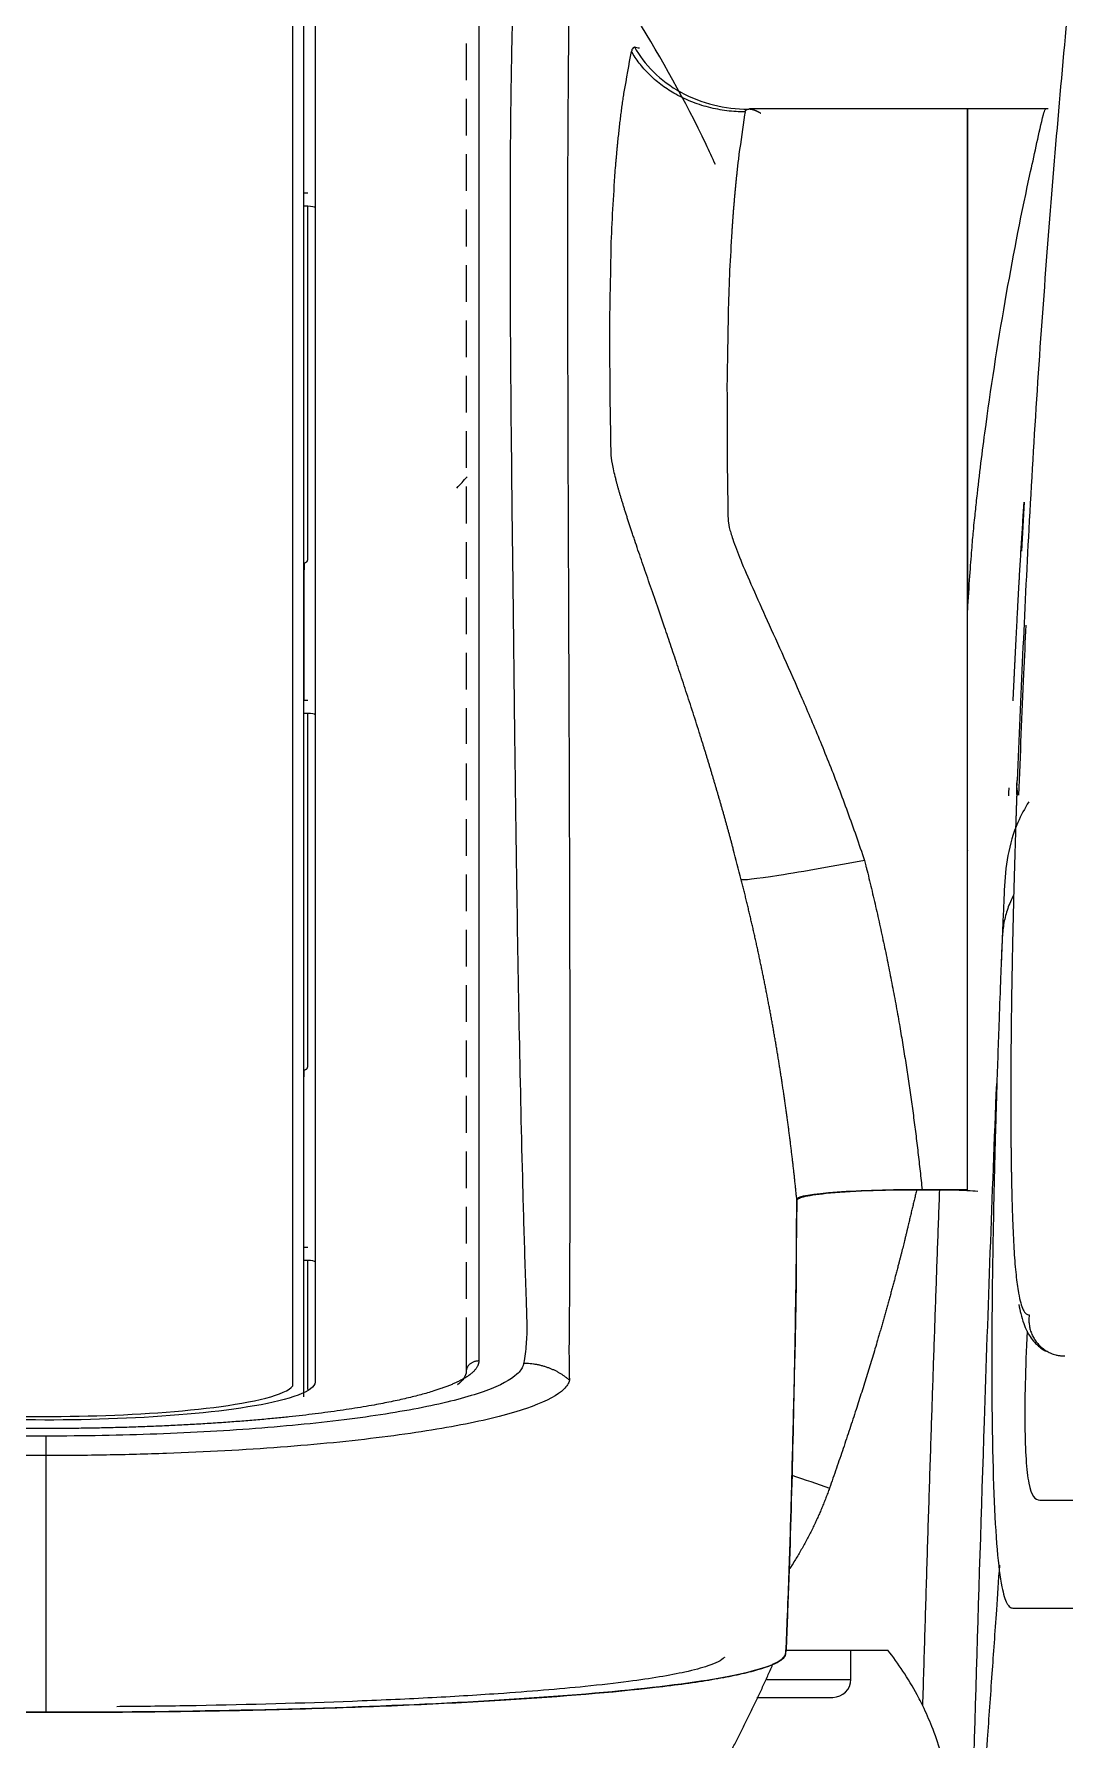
# Model space of a CAD drawing. Header units: millimetres. Extents: x 0 to 2520, y 0 to 1796.
# Drawn here: x 814.18 to 842.81, y 558.84 to 606.22 of the extents above; entities that cross this region are included whole.
import ezdxf

# ---------------------------------------------------------------- set-up
doc = ezdxf.new("R2010")
doc.units = ezdxf.units.MM
doc.header["$LTSCALE"] = 50

msp = doc.modelspace()

# ---------------------------------------------------------------- linework, layer by layer
at = {"color": 7, "linetype": 'Continuous'}
for p, q in [((826.533, 610.669), (826.533, 569.366)), ((821.366, 568.673), (821.366, 610.132)), ((821.666, 609.842), (821.666, 568.374)), ((821.666, 601.81), (821.782, 601.81)), ((821.782, 601.439), (821.666, 601.439)), ((821.782, 591.638), (821.782, 601.439)), ((827.429, 595.127), (827.451, 593.038)), ((827.451, 593.038), (827.475, 590.949)), ((821.666, 591.537), (821.682, 591.537)), ((821.682, 591.34), (821.666, 591.34)), ((821.682, 591.537), (821.682, 591.34)), ((827.475, 590.949), (827.525, 586.769)), ((821.666, 587.724), (821.782, 587.724)), ((821.782, 587.353), (821.666, 587.353)), ((821.782, 577.553), (821.782, 587.353)), ((821.666, 577.451), (821.682, 577.451)), ((821.682, 577.254), (821.666, 577.254)), ((821.682, 577.254), (821.682, 577.451)), ((835.366, 573.523), (835.366, 573.856)), ((840.109, 574.123), (838.846, 574.123)), ((839.571, 574.123), (839.571, 574.122)), ((821.666, 572.526), (821.782, 572.526)), ((821.782, 572.155), (821.666, 572.155)), ((821.782, 568.572), (821.782, 572.155)), ((827.789, 569.366), (827.777, 569.297)), ((827.811, 569.5), (827.789, 569.366)), ((835.045, 561.332), (837.896, 561.332)), ((836.866, 560.522), (836.866, 561.332)), ((834.534, 560.522), (836.866, 560.522))]:
    msp.add_line(p, q, dxfattribs=at)
msp.add_arc((836.366, 560.522), 0.5, 270, 0, dxfattribs=at)
for centre, major_axis, ratio, start_param, end_param in [((821.782, 601.402), (0.2, 0), 0.185339, 0, 1.570796), ((821.782, 587.316), (0.2, 0), 0.185339, 0, 1.570796), ((821.782, 572.118), (0.2, 0), 0.185339, 0, 1.570796), ((814.501, 565.804), (0, 1.5), 0.000556, 0.18326, 0.898934)]:
    msp.add_ellipse(centre, major_axis=major_axis, ratio=ratio, start_param=start_param, end_param=end_param, dxfattribs=at)
for points, degree, knots in [([(846.116, 631.388), (846.108, 631.344), (845.996, 630.684), (845.062, 625.101), (843.96, 617.195), (842.918, 607.448), (842.283, 600.058), (841.794, 592.714), (841.588, 587.819), (841.49, 585.492)], 3, [0, 0, 0, 0, 0.002893, 0.0432, 0.365273, 0.520216, 0.680632, 0.84823, 1, 1, 1, 1]), ([(790.885, 609.464), (795.994, 609.762), (801.131, 610.043), (808.885, 610.432), (811.478, 610.557), (814.728, 610.707), (815.372, 610.742), (816.708, 610.771), (817.395, 610.768), (819.386, 610.7), (820.693, 610.581), (821.838, 610.271), (821.983, 610.147), (821.982, 609.899), (821.982, 609.775), (821.982, 609.404), (821.982, 609.156), (821.982, 608.413), (821.982, 607.918), (821.982, 606.431), (821.982, 601.477), (821.982, 588.595), (821.982, 576.703), (821.982, 568.776)], 3, [0, 0, 0, 0, 0.0625, 0.0625, 0.09375, 0.09375, 0.101562, 0.101562, 0.109375, 0.109375, 0.125, 0.125, 0.132812, 0.132812, 0.140625, 0.140625, 0.15625, 0.15625, 0.1875, 0.1875, 0.25, 0.5, 1, 1, 1, 1]), ([(791.082, 609.345), (788.49, 609.194), (786.098, 608.941), (782.356, 608.236), (781.041, 607.772), (780.687, 607.036), (780.766, 606.79), (780.766, 606.298), (780.766, 606.053), (780.766, 605.316), (780.766, 604.824), (780.766, 602.368), (780.766, 600.402), (780.766, 594.506), (780.766, 590.576), (780.766, 582.714), (780.77, 578.784), (780.765, 574.608), (780.767, 574.362), (780.762, 573.871), (780.775, 573.625), (781.277, 572.888), (782.094, 572.41), (784.467, 571.53), (786.055, 571.12), (789.713, 570.398), (791.83, 570.08), (798.597, 569.27), (803.236, 568.765), (808.502, 568.212), (809.089, 568.151), (810.261, 568.029), (810.85, 567.966), (812.735, 567.837), (814.101, 567.807), (816.757, 567.858), (818.062, 567.936), (820.275, 568.218), (821.182, 568.426), (821.366, 568.673)], 3, [0, 0, 0, 0, 0.03125, 0.03125, 0.0625, 0.0625, 0.078125, 0.078125, 0.09375, 0.09375, 0.125, 0.125, 0.25, 0.25, 0.5, 0.5, 0.75, 0.75, 0.765625, 0.765625, 0.78125, 0.78125, 0.8125, 0.8125, 0.84375, 0.84375, 0.875, 0.875, 0.9375, 0.9375, 0.945313, 0.945313, 0.953125, 0.953125, 0.96875, 0.96875, 0.984375, 0.984375, 1, 1, 1, 1]), ([(833.105, 602.599), (833.02, 602.787), (832.368, 604.195), (831.017, 606.583), (829.68, 608.637), (829.01, 609.574)], 3, [0, 0, 0, 0, 0.074468, 0.560876, 1, 1, 1, 1]), ([(821.982, 568.776), (821.982, 568.525), (821.285, 568.289), (819.326, 567.949), (818.07, 567.835), (815.422, 567.715), (814.033, 567.71), (812.048, 567.78), (811.393, 567.817), (810.154, 567.919), (809.578, 567.984), (804.285, 568.534), (799.653, 569.046), (792.79, 569.837), (790.594, 570.125), (786.666, 570.819), (784.976, 571.204), (782.238, 572.063), (781.234, 572.527), (780.391, 573.25), (780.217, 573.5), (780.121, 573.997), (780.148, 574.246), (780.149, 578.478), (780.149, 582.46), (780.149, 590.425), (780.149, 594.408), (780.149, 600.382), (780.149, 602.373), (780.149, 604.862), (780.149, 605.36), (780.149, 606.107), (780.149, 606.356), (780.149, 606.854), (780.063, 607.103), (780.267, 607.432), (780.344, 607.513), (780.448, 607.593)], 3, [0, 0, 0, 0, 0.016577, 0.016577, 0.033153, 0.033153, 0.04973, 0.04973, 0.058018, 0.058018, 0.066306, 0.066306, 0.132613, 0.132613, 0.165766, 0.165766, 0.198919, 0.198919, 0.232072, 0.232072, 0.248649, 0.248649, 0.265226, 0.265226, 0.530451, 0.530451, 0.795677, 0.795677, 0.92829, 0.92829, 0.961443, 0.961443, 0.978019, 0.978019, 0.994596, 0.994596, 1, 1, 1, 1]), ([(830.856, 605.866), (831.122, 605.382), (831.573, 604.922), (832.713, 604.298), (833.387, 604.141), (834.009, 604.139)], 3, [0, 0, 0, 0, 0.5, 0.5, 1, 1, 1, 1]), ([(830.333, 602.532), (830.336, 602.565), (830.341, 602.631), (830.349, 602.728), (830.358, 602.825), (830.367, 602.921), (830.376, 603.017), (830.385, 603.112), (830.394, 603.206), (830.404, 603.299), (830.413, 603.392), (830.423, 603.484), (830.434, 603.575), (830.444, 603.666), (830.455, 603.756), (830.465, 603.845), (830.476, 603.934), (830.487, 604.022), (830.499, 604.109), (830.51, 604.196), (830.522, 604.281), (830.534, 604.367), (830.546, 604.451), (830.559, 604.535), (830.567, 604.591), (830.571, 604.618)], 3, [0, 0, 0, 0, 0.046756, 0.093214, 0.139374, 0.185235, 0.230797, 0.276062, 0.321028, 0.365697, 0.410067, 0.45414, 0.497914, 0.541391, 0.58457, 0.627451, 0.670035, 0.712321, 0.75431, 0.796001, 0.837395, 0.878492, 0.919292, 0.959794, 1, 1, 1, 1]), ([(840.109, 590.217), (840.131, 590.547), (840.175, 591.189), (840.23, 591.908), (840.272, 592.421), (840.306, 592.744), (840.338, 593.037), (840.437, 593.948), (840.686, 595.943), (841.159, 598.941), (841.666, 601.545), (842.04, 603.203), (842.163, 603.787), (842.256, 604.124), (842.274, 604.143), (842.278, 604.144)], 3, [0, 0, 0, 0, 0.022137, 0.043078, 0.063035, 0.080564, 0.100107, 0.139491, 0.293435, 0.584804, 0.855324, 0.919686, 0.982418, 0.995999, 1, 1, 1, 1]), ([(840.109, 604.143), (840.109, 604.143), (840.109, 604.143), (840.109, 604.131), (840.109, 604.098), (840.109, 604.046), (840.109, 603.989), (840.109, 603.934), (840.109, 603.879), (840.109, 603.805), (840.109, 603.676), (840.109, 603.381), (840.109, 602.753), (840.109, 601.165), (840.109, 599.467), (840.109, 597.694), (840.109, 595.995), (840.109, 594.481), (840.109, 593.336), (840.109, 593.114), (840.109, 592.985), (840.109, 592.911), (840.109, 592.855), (840.109, 592.8), (840.109, 592.745), (840.109, 592.686), (840.109, 592.616), (840.109, 592.537), (840.109, 592.42), (840.109, 592.251), (840.109, 592.009), (840.109, 591.735), (840.109, 591.429), (840.109, 591.092), (840.109, 590.695), (840.109, 590.392), (840.109, 590.217)], 3, [0, 0, 0, 0, 0.001687, 0.006115, 0.010542, 0.01497, 0.019397, 0.023825, 0.028252, 0.032679, 0.041534, 0.059244, 0.103519, 0.192068, 0.440006, 0.510845, 0.617104, 0.847332, 0.873897, 0.891607, 0.900462, 0.904889, 0.909317, 0.913744, 0.918171, 0.922599, 0.927026, 0.931454, 0.935881, 0.944736, 0.953591, 0.962446, 0.971301, 0.980156, 0.989011, 1, 1, 1, 1]), ([(833.759, 602.884), (833.755, 602.854), (833.748, 602.794), (833.737, 602.703), (833.726, 602.611), (833.716, 602.518), (833.706, 602.425), (833.696, 602.331), (833.686, 602.236), (833.676, 602.14), (833.667, 602.044), (833.657, 601.947), (833.648, 601.85), (833.639, 601.751), (833.631, 601.652), (833.622, 601.552), (833.614, 601.452), (833.605, 601.35), (833.597, 601.248), (833.59, 601.146), (833.582, 601.042), (833.574, 600.938), (833.567, 600.833), (833.563, 600.763), (833.56, 600.727)], 3, [0, 0, 0, 0, 0.04192, 0.084176, 0.126769, 0.169698, 0.212964, 0.256567, 0.300506, 0.344782, 0.389394, 0.434344, 0.47963, 0.525252, 0.571212, 0.617508, 0.664141, 0.71111, 0.758417, 0.80606, 0.85404, 0.902356, 0.95101, 1, 1, 1, 1]), ([(827.402, 599.306), (827.404, 598.609), (827.407, 597.913), (827.417, 596.52), (827.423, 595.824), (827.429, 595.127)], 3, [0, 0, 0, 0, 0.50008, 0.50008, 1, 1, 1, 1]), ([(830.336, 593.875), (830.3, 594.023), (830.229, 594.319), (830.215, 594.498), (830.208, 594.588)], 3, [0, 0, 0, 0, 0.499716, 1, 1, 1, 1]), ([(814.5, 559.606), (811.32, 559.606), (808.171, 559.665), (803.854, 559.83), (802.509, 559.9), (799.808, 560.039), (798.462, 560.108), (794.441, 560.321), (791.782, 560.466), (786.503, 560.762), (783.881, 560.914), (776.79, 561.446), (772.822, 561.891), (768.999, 562.643), (768.057, 562.914), (767.278, 563.322), (767.111, 563.459), (766.961, 563.735), (766.988, 563.875), (766.932, 566.238), (766.898, 568.463), (766.867, 571.799), (766.905, 572.911), (766.889, 574.302), (766.882, 574.58), (766.857, 575.136), (766.833, 575.378), (766.851, 576.837), (766.933, 578.548), (767.314, 583.556), (767.506, 586.138), (767.729, 589.954), (767.794, 591.227), (767.874, 593.006), (767.902, 593.512), (768.007, 594.016)], 3, [0, 0, 0, 0, 0.036499, 0.036499, 0.054749, 0.054749, 0.072998, 0.072998, 0.109497, 0.109497, 0.145996, 0.145996, 0.218994, 0.218994, 0.255493, 0.255493, 0.273743, 0.273743, 0.291992, 0.291992, 0.583984, 0.583984, 0.72998, 0.72998, 0.766479, 0.766479, 0.802978, 0.802978, 0.875976, 0.875976, 0.948974, 0.948974, 0.985473, 0.985473, 1, 1, 1, 1]), ([(833.603, 583.585), (833.598, 583.602), (833.589, 583.636), (833.575, 583.687), (833.562, 583.738), (833.548, 583.789), (833.534, 583.839), (833.521, 583.89), (833.507, 583.941), (833.493, 583.991), (833.479, 584.042), (833.465, 584.092), (833.451, 584.142), (833.438, 584.193), (833.424, 584.243), (833.41, 584.293), (833.396, 584.343), (833.382, 584.393), (833.368, 584.443), (833.354, 584.493), (833.34, 584.543), (833.326, 584.593), (833.311, 584.643), (833.297, 584.692), (833.283, 584.742), (833.269, 584.792), (833.255, 584.841), (833.241, 584.891), (833.226, 584.94), (833.212, 584.99), (833.198, 585.039), (833.183, 585.088), (833.169, 585.138), (833.155, 585.187), (833.14, 585.236), (833.126, 585.285), (833.112, 585.334), (833.097, 585.383), (833.083, 585.432), (833.068, 585.481), (833.054, 585.53), (833.039, 585.579), (833.025, 585.627), (833.01, 585.676), (832.996, 585.725), (832.981, 585.773), (832.967, 585.822), (832.952, 585.87), (832.937, 585.918), (832.923, 585.967), (832.908, 586.015), (832.893, 586.063), (832.879, 586.112), (832.864, 586.16), (832.849, 586.208), (832.835, 586.256), (832.82, 586.304), (832.805, 586.352), (832.79, 586.4), (832.775, 586.447), (832.761, 586.495), (832.746, 586.543), (832.731, 586.591), (832.716, 586.638), (832.701, 586.686), (832.686, 586.733), (832.672, 586.781), (832.596, 587.022), (832.459, 587.45), (832.263, 588.052), (832.069, 588.637), (831.878, 589.204), (831.675, 589.8), (831.463, 590.415), (831.247, 591.039), (831.046, 591.623), (830.916, 592.005), (830.845, 592.218), (830.825, 592.278), (830.805, 592.337), (830.786, 592.395), (830.767, 592.452), (830.748, 592.509), (830.73, 592.565), (830.711, 592.621), (830.693, 592.676), (830.676, 592.73), (830.658, 592.784), (830.641, 592.837), (830.625, 592.889), (830.608, 592.941), (830.592, 592.992), (830.576, 593.042), (830.561, 593.092), (830.546, 593.141), (830.531, 593.189), (830.516, 593.237), (830.502, 593.284), (830.488, 593.33), (830.474, 593.376), (830.461, 593.421), (830.448, 593.466), (830.435, 593.51), (830.423, 593.553), (830.411, 593.595), (830.399, 593.637), (830.388, 593.678), (830.376, 593.719), (830.366, 593.759), (830.355, 593.798), (830.345, 593.837), (830.339, 593.862), (830.336, 593.875)], 3, [0, 0, 0, 0, 0.003736, 0.00747, 0.011202, 0.014933, 0.018663, 0.022391, 0.026118, 0.029844, 0.033569, 0.037293, 0.041016, 0.044738, 0.048459, 0.052179, 0.055899, 0.059618, 0.063336, 0.067054, 0.070771, 0.074488, 0.078205, 0.081921, 0.085637, 0.089353, 0.093069, 0.096785, 0.100501, 0.104217, 0.107934, 0.11165, 0.115367, 0.119084, 0.122801, 0.12652, 0.130238, 0.133957, 0.137677, 0.141398, 0.145119, 0.148841, 0.152565, 0.156289, 0.160014, 0.16374, 0.167468, 0.171196, 0.174926, 0.178658, 0.182391, 0.186125, 0.189861, 0.193598, 0.197337, 0.201078, 0.20482, 0.208565, 0.212311, 0.216059, 0.219809, 0.223561, 0.227316, 0.231072, 0.234831, 0.238592, 0.242356, 0.246122, 0.295973, 0.345664, 0.395326, 0.44509, 0.495086, 0.558157, 0.620929, 0.68367, 0.746659, 0.75395, 0.761233, 0.768507, 0.775775, 0.783036, 0.79029, 0.797538, 0.804781, 0.812018, 0.819251, 0.82648, 0.833705, 0.840927, 0.848146, 0.855363, 0.862579, 0.869793, 0.877006, 0.884219, 0.891432, 0.898646, 0.905862, 0.913079, 0.920298, 0.92752, 0.934745, 0.941974, 0.949207, 0.956445, 0.963688, 0.970937, 0.978192, 0.985454, 0.992723, 1, 1, 1, 1]), ([(841.554, 591.163), (841.559, 591.254), (841.57, 591.436), (841.586, 591.71), (841.603, 591.983), (841.62, 592.256), (841.637, 592.528), (841.654, 592.8), (841.669, 593.031), (841.678, 593.172), (841.681, 593.223)], 3, [0, 0, 0, 0, 0.133025, 0.265828, 0.39841, 0.530771, 0.66291, 0.794827, 0.926522, 1, 1, 1, 1]), ([(833.456, 592.749), (833.463, 592.68), (833.476, 592.542), (833.55, 592.311), (833.587, 592.194)], 3, [0, 0, 0, 0, 0.496543, 1, 1, 1, 1]), ([(833.587, 592.194), (833.654, 592.011), (833.793, 591.632), (834.126, 590.861), (834.537, 589.95), (835.004, 588.922), (835.506, 587.792), (836.022, 586.575), (836.534, 585.293), (836.855, 584.4), (837.014, 583.954)], 3, [0, 0, 0, 0, 0.118812, 0.245982, 0.370482, 0.495866, 0.621856, 0.748102, 0.874253, 1, 1, 1, 1]), ([(821.682, 591.537), (821.696, 591.537), (821.709, 591.539), (821.727, 591.547), (821.733, 591.55), (821.744, 591.558), (821.749, 591.562), (821.758, 591.571), (821.762, 591.577), (821.769, 591.588), (821.772, 591.594), (821.777, 591.606), (821.779, 591.612), (821.782, 591.625), (821.782, 591.632), (821.782, 591.638)], 3, [0, 0, 0, 0, 0.25, 0.25, 0.375, 0.375, 0.5, 0.5, 0.625, 0.625, 0.75, 0.75, 0.875, 0.875, 1, 1, 1, 1]), ([(841.376, 587.703), (841.377, 587.713), (841.378, 587.735), (841.379, 587.767), (841.381, 587.8), (841.382, 587.832), (841.384, 587.864), (841.385, 587.896), (841.387, 587.928), (841.389, 587.96), (841.39, 587.992), (841.392, 588.023), (841.393, 588.055), (841.395, 588.087), (841.396, 588.118), (841.398, 588.15), (841.399, 588.181), (841.401, 588.212), (841.402, 588.244), (841.404, 588.275), (841.405, 588.306), (841.407, 588.337), (841.408, 588.368), (841.41, 588.399), (841.411, 588.429), (841.413, 588.46), (841.414, 588.491), (841.416, 588.521), (841.417, 588.552), (841.419, 588.582), (841.42, 588.613), (841.422, 588.643), (841.423, 588.673), (841.425, 588.703), (841.426, 588.733), (841.428, 588.763), (841.433, 588.87), (841.442, 589.051), (841.454, 589.299), (841.466, 589.538), (841.478, 589.768), (841.49, 589.987), (841.5, 590.195), (841.511, 590.391), (841.518, 590.527), (841.523, 590.613), (841.525, 590.653), (841.527, 590.693), (841.529, 590.732), (841.531, 590.77), (841.533, 590.807), (841.535, 590.844), (841.537, 590.879), (841.539, 590.914), (841.541, 590.948), (841.543, 590.981), (841.545, 591.014), (841.547, 591.045), (841.549, 591.076), (841.55, 591.106), (841.552, 591.135), (841.553, 591.153), (841.554, 591.163)], 3, [0, 0, 0, 0, 0.007147, 0.014289, 0.021426, 0.028558, 0.035686, 0.04281, 0.04993, 0.057047, 0.064161, 0.071272, 0.07838, 0.085486, 0.09259, 0.099693, 0.106795, 0.113895, 0.120995, 0.128095, 0.135194, 0.142294, 0.149395, 0.156496, 0.163599, 0.170703, 0.17781, 0.184918, 0.192029, 0.199143, 0.20626, 0.21338, 0.220504, 0.227632, 0.234765, 0.241902, 0.249044, 0.31148, 0.373715, 0.435958, 0.49842, 0.56107, 0.62352, 0.685984, 0.748674, 0.763538, 0.778379, 0.793198, 0.807999, 0.822784, 0.837556, 0.852317, 0.867072, 0.881822, 0.89657, 0.91132, 0.926073, 0.940834, 0.955604, 0.970386, 0.985184, 1, 1, 1, 1]), ([(840.109, 574.104), (840.109, 578.123), (840.109, 582.255), (840.109, 583.305), (840.109, 583.388), (840.109, 583.929), (840.109, 584.448), (840.109, 585.368), (840.109, 586.246), (840.109, 587.341), (840.109, 588.318), (840.109, 588.872), (840.109, 589.372), (840.109, 589.801), (840.109, 590.217)], 2, [0, 0, 0, 0.5, 0.5, 0.5625, 0.5625, 0.625, 0.625, 0.75, 0.75, 0.875, 0.875, 0.9375, 0.9375, 1, 1, 1]), ([(841.729, 589.808), (841.708, 589.357), (841.634, 587.782), (841.57, 586.206), (841.529, 585.082)], 3, [0, 0, 0, 0, 0.286538, 1, 1, 1, 1]), ([(841.253, 585.065), (841.254, 585.074), (841.257, 585.149), (841.261, 585.224), (841.264, 585.288)], 3, [0, 0, 0, 0, 0.132372, 1, 1, 1, 1]), ([(841.529, 585.082), (841.529, 585.083), (841.522, 585.103), (841.51, 585.138), (841.499, 585.186), (841.488, 585.244), (841.481, 585.304), (841.48, 585.364), (841.481, 585.422), (841.486, 585.463), (841.49, 585.49), (841.49, 585.492), (841.49, 585.492)], 3, [0, 0, 0, 0, 0.005032, 0.140709, 0.253774, 0.344226, 0.547742, 0.683419, 0.785177, 0.985867, 0.997173, 1, 1, 1, 1]), ([(841.811, 584.897), (841.697, 584.713), (841.594, 584.523), (841.247, 583.739), (841.158, 583.078), (841.131, 582.443)], 3, [0, 0, 0, 0, 0.251462, 0.251462, 1, 1, 1, 1]), ([(841.476, 585.099), (841.474, 585.056), (841.471, 584.97), (841.467, 584.841), (841.463, 584.712), (841.458, 584.585), (841.454, 584.458), (841.45, 584.332), (841.446, 584.2), (841.441, 584.05), (841.436, 583.875), (841.43, 583.674), (841.42, 583.358), (841.408, 582.936), (841.394, 582.417), (841.381, 581.894), (841.367, 581.306), (841.353, 580.665), (841.34, 579.979), (841.33, 579.315), (841.321, 578.672), (841.316, 578.084), (841.312, 577.55), (841.31, 577.066), (841.31, 576.599), (841.311, 576.15), (841.313, 575.719), (841.316, 575.402), (841.318, 575.189), (841.32, 575.073), (841.321, 574.959), (841.323, 574.847), (841.325, 574.738), (841.326, 574.631), (841.328, 574.526), (841.33, 574.423), (841.332, 574.322), (841.334, 574.223), (841.336, 574.126), (841.338, 574.031), (841.341, 573.937), (841.343, 573.845), (841.346, 573.755), (841.348, 573.667), (841.351, 573.58), (841.353, 573.494), (841.356, 573.41), (841.359, 573.328), (841.362, 573.247), (841.364, 573.194), (841.365, 573.168)], 3, [0, 0, 0, 0, 0.007975, 0.015949, 0.023922, 0.031896, 0.039871, 0.047845, 0.055627, 0.065129, 0.076351, 0.089293, 0.103954, 0.137771, 0.172548, 0.208285, 0.244982, 0.295627, 0.346363, 0.397189, 0.448106, 0.499112, 0.541795, 0.58426, 0.626498, 0.668573, 0.71054, 0.752298, 0.764492, 0.776594, 0.788599, 0.800503, 0.812305, 0.824003, 0.8356, 0.8471, 0.858509, 0.86983, 0.881068, 0.892226, 0.903308, 0.914317, 0.925257, 0.93613, 0.946939, 0.957684, 0.968363, 0.978976, 0.989522, 1, 1, 1, 1]), ([(837.248, 583.265), (836.456, 583.118), (835.535, 582.957), (834.209, 582.75), (833.855, 582.712), (833.825, 582.731)], 3, [0, 0, 0, 0, 0.5, 0.5, 1, 1, 1, 1]), ([(837.248, 583.265), (837.253, 583.242), (837.265, 583.194), (837.281, 583.134), (837.299, 583.063), (837.334, 582.922), (837.412, 582.605), (837.524, 582.133), (837.653, 581.566), (837.777, 580.998), (837.895, 580.43), (838.007, 579.861), (838.115, 579.289), (838.198, 578.823), (838.26, 578.464), (838.302, 578.212), (838.343, 577.961), (838.383, 577.708), (838.423, 577.456), (838.461, 577.202), (838.498, 576.949), (838.535, 576.694), (838.57, 576.439), (838.605, 576.184), (838.638, 575.928), (838.671, 575.672), (838.703, 575.415), (838.733, 575.158), (838.763, 574.9), (838.792, 574.641), (838.82, 574.383), (838.838, 574.21), (838.846, 574.123)], 3, [0, 0, 0, 0, 0.007842, 0.015693, 0.020094, 0.031383, 0.062756, 0.125472, 0.188038, 0.250791, 0.313058, 0.375513, 0.438161, 0.501008, 0.528393, 0.555815, 0.583275, 0.610773, 0.63831, 0.665886, 0.693502, 0.721157, 0.748853, 0.776589, 0.804367, 0.832186, 0.860048, 0.887952, 0.915898, 0.943888, 0.971922, 1, 1, 1, 1]), ([(835.366, 573.856), (835.362, 573.899), (835.353, 573.985), (835.34, 574.114), (835.326, 574.244), (835.313, 574.374), (835.298, 574.504), (835.284, 574.634), (835.269, 574.764), (835.254, 574.895), (835.239, 575.026), (835.223, 575.156), (835.207, 575.287), (835.191, 575.419), (835.175, 575.55), (835.158, 575.681), (835.141, 575.813), (835.123, 575.945), (835.106, 576.077), (835.088, 576.209), (835.069, 576.341), (835.051, 576.474), (835.032, 576.607), (835.012, 576.739), (834.993, 576.872), (834.973, 577.006), (834.953, 577.139), (834.932, 577.272), (834.911, 577.406), (834.89, 577.54), (834.869, 577.673), (834.847, 577.808), (834.825, 577.942), (834.802, 578.076), (834.78, 578.211), (834.756, 578.345), (834.733, 578.48), (834.709, 578.615), (834.685, 578.75), (834.66, 578.886), (834.636, 579.021), (834.61, 579.157), (834.585, 579.292), (834.559, 579.428), (834.533, 579.564), (834.506, 579.7), (834.479, 579.837), (834.452, 579.973), (834.424, 580.11), (834.396, 580.246), (834.367, 580.383), (834.339, 580.52), (834.309, 580.657), (834.28, 580.795), (834.25, 580.932), (834.22, 581.07), (834.189, 581.207), (834.158, 581.345), (834.126, 581.483), (834.094, 581.621), (834.062, 581.759), (834.029, 581.898), (833.996, 582.036), (833.963, 582.175), (833.929, 582.314), (833.895, 582.453), (833.86, 582.592), (833.837, 582.684), (833.825, 582.731)], 3, [0, 0, 0, 0, 0.014415, 0.028851, 0.04331, 0.057791, 0.072295, 0.08682, 0.101368, 0.115938, 0.13053, 0.145145, 0.159781, 0.174441, 0.189122, 0.203826, 0.218552, 0.233301, 0.248072, 0.262865, 0.277681, 0.292519, 0.30738, 0.322264, 0.33717, 0.352099, 0.36705, 0.382024, 0.397021, 0.41204, 0.427082, 0.442147, 0.457235, 0.472345, 0.487479, 0.502635, 0.517815, 0.533017, 0.548242, 0.563491, 0.578763, 0.594057, 0.609375, 0.624716, 0.640081, 0.655468, 0.67088, 0.686314, 0.701772, 0.717254, 0.732759, 0.748287, 0.763839, 0.779415, 0.795015, 0.810639, 0.826286, 0.841958, 0.857653, 0.873372, 0.889116, 0.904883, 0.920675, 0.936491, 0.952332, 0.968197, 0.984086, 1, 1, 1, 1]), ([(841.131, 582.443), (841.127, 582.353), (841.113, 582.056), (841.091, 581.552), (841.074, 581.138), (841.065, 580.931)], 3, [0, 0, 0, 0, 0.178819, 0.589409, 1, 1, 1, 1]), ([(841.379, 582.289), (841.351, 582.234), (841.266, 582.054), (841.155, 581.738), (841.083, 581.337), (841.071, 581.066), (841.065, 580.931)], 3, [0, 0, 0, 0, 0.13033, 0.420005, 0.709798, 1, 1, 1, 1]), ([(841.065, 580.931), (841.06, 580.814), (841.053, 580.629), (841.044, 580.411), (841.041, 580.33)], 3, [0, 0, 0, 0, 0.640822, 1, 1, 1, 1]), ([(841.041, 580.33), (841.035, 580.189), (841.013, 579.627), (840.993, 579.101), (840.957, 578.081), (840.936, 577.462), (840.912, 576.687), (840.908, 576.531), (840.899, 576.223), (840.894, 576.07), (840.885, 575.766), (840.881, 575.616), (840.873, 575.317), (840.869, 575.169), (840.862, 574.876), (840.858, 574.73), (840.851, 574.442), (840.848, 574.299), (840.838, 573.873), (840.832, 573.595), (840.816, 572.774), (840.807, 572.247), (840.794, 571.233), (840.789, 570.747), (840.78, 569.348), (840.783, 568.498), (840.811, 566.196), (840.858, 564.994), (840.968, 563.701), (841.012, 563.356), (841.105, 562.889), (841.164, 562.697), (841.247, 562.567), (841.292, 562.522), (841.324, 562.508), (841.357, 562.5), (841.374, 562.502), (841.409, 562.501), (841.426, 562.501), (841.516, 562.501), (841.593, 562.501), (841.845, 562.501), (842.039, 562.501), (842.491, 562.501), (842.748, 562.501), (843.371, 562.501), (843.736, 562.501), (844.623, 562.501), (845.145, 562.501), (846.079, 562.501), (846.416, 562.501), (847.147, 562.501), (847.541, 562.501), (848.812, 562.501), (849.779, 562.501), (851.966, 562.501), (853.186, 562.501), (857.241, 562.501), (860.473, 562.501), (868.085, 562.501), (872.466, 562.501), (879.967, 562.501), (882.622, 562.501), (888.247, 562.501), (891.217, 562.501), (899.032, 562.501), (905.747, 562.501), (914.874, 562.501), (920.571, 562.501), (924.507, 562.501), (930.516, 562.501), (934.66, 562.501), (943.202, 562.501), (947.601, 562.501), (956.63, 562.501), (961.26, 562.501), (968.356, 562.501), (970.747, 562.501), (975.573, 562.501), (978.009, 562.501), (985.374, 562.501), (990.363, 562.501), (1005.492, 562.501), (1015.797, 562.501), (1026.109, 562.501)], 3, [0, 0, 0, 0, 0.002387, 0.009005, 0.009005, 0.019373, 0.019373, 0.021966, 0.021966, 0.024558, 0.024558, 0.02715, 0.02715, 0.029742, 0.029742, 0.032334, 0.032334, 0.034926, 0.034926, 0.04011, 0.04011, 0.050479, 0.050479, 0.060847, 0.060847, 0.081584, 0.081584, 0.123057, 0.123057, 0.143794, 0.143794, 0.160175, 0.16453, 0.168886, 0.173241, 0.173241, 0.177597, 0.177597, 0.181952, 0.181952, 0.199374, 0.199374, 0.234217, 0.234217, 0.26906, 0.26906, 0.303903, 0.303903, 0.338746, 0.338746, 0.356167, 0.356167, 0.373589, 0.373589, 0.408432, 0.408432, 0.443275, 0.443275, 0.512961, 0.512961, 0.582647, 0.582647, 0.61749, 0.61749, 0.652333, 0.652333, 0.704645, 0.722019, 0.739393, 0.756767, 0.756767, 0.791514, 0.791514, 0.826262, 0.826262, 0.861009, 0.861009, 0.878383, 0.878383, 0.895757, 0.895757, 0.930505, 0.930505, 1, 1, 1, 1]), ([(821.682, 577.451), (821.696, 577.451), (821.709, 577.454), (821.727, 577.461), (821.733, 577.465), (821.744, 577.472), (821.749, 577.476), (821.758, 577.486), (821.762, 577.491), (821.769, 577.502), (821.772, 577.508), (821.777, 577.52), (821.779, 577.526), (821.782, 577.539), (821.782, 577.546), (821.782, 577.553)], 3, [0, 0, 0, 0, 0.25, 0.25, 0.375, 0.375, 0.5, 0.5, 0.625, 0.625, 0.75, 0.75, 0.875, 0.875, 1, 1, 1, 1]), ([(840.91, 577.072), (840.787, 573.95), (840.675, 570.822), (840.406, 562.757), (840.262, 557.812), (840.132, 552.857)], 3, [0, 0, 0, 0, 0.388484, 0.388484, 1, 1, 1, 1]), ([(766.847, 576.25), (766.843, 576.075), (766.836, 575.726), (766.84, 575.415), (766.849, 575.225), (766.861, 575.042), (766.879, 574.694), (766.891, 574.241), (766.897, 573.569), (766.888, 572.753), (766.862, 571.238), (766.892, 569.65), (766.921, 568), (766.939, 566.686), (766.956, 565.486), (766.972, 564.487), (766.987, 563.988), (766.991, 563.713), (767.034, 563.558), (767.257, 563.331), (767.679, 563.104), (768.156, 562.923), (769.024, 562.649), (770.853, 562.247), (774.279, 561.754), (777.866, 561.385), (781.089, 561.119), (783.583, 560.941), (785.708, 560.809), (787.419, 560.711), (789.21, 560.61), (791.535, 560.48), (795.147, 560.283), (798.705, 560.095), (801.52, 559.951), (802.812, 559.885), (803.649, 559.844), (805.154, 559.777), (806.866, 559.717), (808.674, 559.67), (810.507, 559.633), (812.492, 559.611), (814.566, 559.604), (816.657, 559.611), (819.199, 559.642), (822.056, 559.711), (824.797, 559.814), (828.116, 559.989), (830.983, 560.226), (832.82, 560.478), (833.659, 560.635), (834.374, 560.802), (834.847, 560.978), (835.029, 561.134), (835.066, 561.223), (835.065, 561.312), (835.072, 561.404), (835.076, 561.493), (835.078, 561.587), (835.084, 561.704), (835.097, 562.018), (835.123, 562.655), (835.158, 563.599), (835.187, 564.543), (835.211, 565.335), (835.232, 566.129), (835.256, 567.104), (835.286, 568.277), (835.321, 569.522), (835.347, 570.715), (835.362, 571.857), (835.36, 572.869), (835.364, 573.534), (835.366, 573.833)], 3, [0, 0, 0, 0, 0.007873, 0.015719, 0.019635, 0.023612, 0.031989, 0.0504, 0.063787, 0.091479, 0.1226, 0.198012, 0.232044, 0.268687, 0.314357, 0.338351, 0.357115, 0.358569, 0.362692, 0.370814, 0.378808, 0.383017, 0.387243, 0.404087, 0.421157, 0.438464, 0.447265, 0.455867, 0.463752, 0.467737, 0.471983, 0.480557, 0.489452, 0.505516, 0.513337, 0.515164, 0.51731, 0.520917, 0.528459, 0.531861, 0.535836, 0.543352, 0.547688, 0.552282, 0.559935, 0.567979, 0.575683, 0.583418, 0.598443, 0.606087, 0.609944, 0.613881, 0.621912, 0.62586, 0.627694, 0.629851, 0.633769, 0.635819, 0.637744, 0.642038, 0.64623, 0.665479, 0.698511, 0.729809, 0.749069, 0.768591, 0.800186, 0.835384, 0.872466, 0.910383, 0.941086, 0.97357, 1, 1, 1, 1]), ([(835.366, 573.856), (835.338, 571.306), (835.298, 568.756), (835.201, 564.931), (835.162, 563.656), (835.099, 562.062), (835.086, 561.743), (835.065, 561.265), (835.082, 561.105), (834.384, 560.793), (833.746, 560.636), (831.103, 560.211), (828.276, 559.982), (821.799, 559.681), (818.168, 559.606), (814.5, 559.606)], 3, [0, 0, 0, 0, 0.5, 0.5, 0.75, 0.75, 0.8125, 0.8125, 0.84375, 0.84375, 0.875, 0.875, 0.9375, 0.9375, 1, 1, 1, 1]), ([(835.366, 573.833), (835.375, 573.849), (835.393, 573.881), (835.598, 573.948), (836.15, 574.032), (837.09, 574.093), (837.993, 574.119), (838.466, 574.122), (838.698, 574.123)], 3, [0, 0, 0, 0, 0.104872, 0.2092, 0.449705, 0.724506, 0.86463, 1, 1, 1, 1]), ([(838.846, 574.123), (837.991, 574.123), (837.148, 574.1), (835.819, 574.005), (835.367, 573.933), (835.366, 573.856)], 3, [0, 0, 0, 0, 0.5, 0.5, 1, 1, 1, 1]), ([(838.698, 574.123), (838.571, 573.598), (838.447, 573.072), (838.347, 572.649), (838.185, 572.024), (837.919, 570.998), (837.609, 569.942), (837.026, 567.96), (836.274, 565.833)], 2, [0, 0, 0, 0.125, 0.125, 0.25, 0.25, 0.5, 0.5, 1, 1, 1]), ([(839.571, 574.122), (839.578, 574.122), (839.591, 574.121), (839.61, 574.121), (839.63, 574.121), (839.649, 574.12), (839.668, 574.12), (839.687, 574.12), (839.706, 574.119), (839.725, 574.119), (839.744, 574.118), (839.763, 574.118), (839.782, 574.117), (839.801, 574.117), (839.819, 574.116), (839.838, 574.116), (839.861, 574.115), (839.889, 574.114), (839.922, 574.113), (839.954, 574.111), (839.986, 574.11), (840.017, 574.109), (840.048, 574.107), (840.079, 574.106), (840.099, 574.105), (840.109, 574.104)], 3, [0, 0, 0, 0, 0.034393, 0.068731, 0.103017, 0.137259, 0.171462, 0.205632, 0.239775, 0.273896, 0.308002, 0.342097, 0.376188, 0.410281, 0.44438, 0.478491, 0.51262, 0.574049, 0.635273, 0.696323, 0.757228, 0.818019, 0.878726, 0.939377, 1, 1, 1, 1]), ([(841.365, 573.168), (841.377, 572.903), (841.401, 572.367), (841.454, 571.739), (841.499, 571.406), (841.524, 571.264)], 3, [0, 0, 0, 0, 0.327939, 0.66477, 1, 1, 1, 1]), ([(841.524, 571.264), (841.525, 571.259), (841.563, 571.047), (841.628, 570.815), (841.72, 570.685), (841.776, 570.648), (841.808, 570.645), (841.824, 570.644)], 3, [0, 0, 0, 0, 0.01084, 0.509517, 0.752462, 0.87542, 1, 1, 1, 1]), ([(841.535, 570.933), (841.55, 570.847), (841.589, 570.666), (841.66, 570.423), (841.74, 570.224), (841.845, 570.04), (841.968, 569.874), (842.143, 569.719), (842.26, 569.65), (842.29, 569.634)], 3, [0, 0, 0, 0, 0.200272, 0.429841, 0.613376, 0.719092, 0.830026, 0.956084, 1, 1, 1, 1]), ([(841.824, 570.644), (841.824, 570.643), (841.824, 570.642), (841.824, 570.638), (841.823, 570.632), (841.82, 570.609), (841.816, 570.568), (841.814, 570.509), (841.816, 570.448), (841.821, 570.383), (841.831, 570.32), (841.845, 570.258), (841.862, 570.198), (841.884, 570.136), (841.91, 570.075), (841.941, 570.015), (841.977, 569.957), (842.016, 569.901), (842.059, 569.848), (842.105, 569.797), (842.155, 569.751), (842.208, 569.708), (842.263, 569.669), (842.32, 569.634), (842.378, 569.603), (842.435, 569.578), (842.495, 569.555), (842.565, 569.534), (842.637, 569.519), (842.721, 569.507), (842.776, 569.504), (842.812, 569.504), (842.814, 569.504), (842.814, 569.504)], 3, [0, 0, 0, 0, 0.000781, 0.003906, 0.007812, 0.0125, 0.05, 0.0875, 0.125, 0.1625, 0.20625, 0.2375, 0.275, 0.3125, 0.35, 0.3875, 0.425, 0.4625, 0.5, 0.5375, 0.575, 0.6125, 0.65, 0.6875, 0.725, 0.7625, 0.79375, 0.8375, 0.89375, 0.928125, 0.996094, 0.999219, 1, 1, 1, 1]), ([(841.762, 570.19), (841.716, 569.138), (841.695, 568.261), (841.709, 566.87), (841.746, 566.314), (841.88, 565.621), (841.986, 565.502), (842.392, 565.497), (842.735, 565.5), (844.059, 565.5), (845.383, 565.501), (849.597, 565.501), (851.373, 565.501), (854.679, 565.501), (855.886, 565.501), (858.517, 565.501), (859.934, 565.501), (867.747, 565.501), (875.802, 565.501), (888.526, 565.501), (891.189, 565.501), (896.794, 565.501), (899.753, 565.501), (908.969, 565.501), (915.615, 565.501), (929.858, 565.501), (937.458, 565.501), (953.453, 565.501), (961.931, 565.501), (988.304, 565.501), (1007.184, 565.501), (1026.109, 565.501)], 3, [0, 0, 0, 0, 0.034732, 0.034732, 0.069206, 0.069206, 0.10368, 0.10368, 0.172628, 0.172628, 0.310523, 0.310523, 0.379471, 0.379471, 0.413945, 0.413945, 0.448419, 0.448419, 0.586314, 0.586314, 0.620788, 0.620788, 0.655262, 0.655262, 0.724209, 0.724209, 0.793157, 0.793157, 0.862105, 0.862105, 1, 1, 1, 1]), ([(827.777, 569.297), (827.775, 569.287), (827.771, 569.266), (827.765, 569.246), (827.762, 569.236)], 3, [0, 0, 0, 0, 0.511304, 1, 1, 1, 1]), ([(826.283, 568.985), (826.204, 568.926), (825.665, 568.621), (823.992, 568.185), (821.636, 567.833), (818.765, 567.593), (815.585, 567.479), (812.329, 567.502), (809.227, 567.66), (807.868, 567.8)], 2, [0, 0, 0, 0.033316, 0.171414, 0.309511, 0.447609, 0.585707, 0.723805, 0.861902, 1, 1, 1]), ([(814.501, 567.278), (813.982, 567.279), (812.939, 567.288), (811.909, 567.317), (811.399, 567.336)], 3, [0, 0, 0, 0, 0.496701, 1, 1, 1, 1]), ([(817.587, 567.335), (817.088, 567.317), (816.064, 567.288), (815.026, 567.278), (814.501, 567.278)], 3, [0, 0, 0, 0, 0.493955, 1, 1, 1, 1]), ([(814.5, 566.737), (814.479, 566.737), (814.436, 566.737), (814.371, 566.737), (814.307, 566.738), (814.241, 566.738), (814.175, 566.738), (814.109, 566.738), (814.042, 566.738), (813.975, 566.739), (813.907, 566.739), (813.839, 566.74), (813.77, 566.74), (813.701, 566.741), (813.632, 566.741), (813.562, 566.742), (813.492, 566.743), (813.421, 566.743), (813.35, 566.744), (813.278, 566.745), (813.206, 566.746), (813.134, 566.747), (813.061, 566.748), (812.988, 566.749), (812.915, 566.75), (812.841, 566.752), (812.766, 566.753), (812.692, 566.754), (812.617, 566.756), (812.542, 566.757), (812.466, 566.759), (812.39, 566.76), (812.314, 566.762), (812.237, 566.764), (812.16, 566.766), (812.083, 566.768), (812.005, 566.77), (811.927, 566.772), (811.849, 566.774), (811.771, 566.776), (811.692, 566.778), (811.612, 566.781), (811.533, 566.783), (811.453, 566.786), (811.373, 566.788), (811.292, 566.791), (811.211, 566.794), (811.157, 566.796), (811.13, 566.797)], 3, [0, 0, 0, 0, 0.018858, 0.037858, 0.056999, 0.076281, 0.095701, 0.11526, 0.134957, 0.154791, 0.17476, 0.194865, 0.215104, 0.235475, 0.255978, 0.276612, 0.297375, 0.318266, 0.339284, 0.360428, 0.381696, 0.403086, 0.424598, 0.446229, 0.467979, 0.489845, 0.511826, 0.533922, 0.556131, 0.578455, 0.600893, 0.623446, 0.646113, 0.668895, 0.691793, 0.714805, 0.737932, 0.761175, 0.784534, 0.808009, 0.831599, 0.855306, 0.879129, 0.903069, 0.927126, 0.9513, 0.975591, 1, 1, 1, 1]), ([(817.854, 566.796), (817.305, 566.776), (816.748, 566.762), (815.629, 566.742), (815.068, 566.737), (814.5, 566.737)], 3, [0, 0, 0, 0, 0.5, 0.5, 1, 1, 1, 1]), ([(814.5, 566.737), (814.5, 565.609), (814.5, 563.307), (814.5, 560.777), (814.5, 559.606)], 3, [0, 0, 0, 0, 0.545229, 1, 1, 1, 1]), ([(836.274, 565.833), (835.882, 564.722), (835.203, 563.648), (835.167, 563.592)], 2, [0, 0, 0, 0.946409, 1, 1, 1]), ([(840.995, 563.698), (840.966, 563.263), (840.892, 562.164), (840.779, 560.582), (840.625, 558.425), (840.452, 555.94), (840.272, 553.12), (840.123, 550.394), (840.048, 548.601), (840.019, 547.769)], 3, [0, 0, 0, 0, 0.055289, 0.145594, 0.24836, 0.422165, 0.614282, 0.818672, 1, 1, 1, 1]), ([(833.36, 561.138), (833.358, 561.135), (833.283, 561.053), (833.002, 560.912), (832.158, 560.685), (831.008, 560.491), (829.236, 560.289), (827.361, 560.134), (825.14, 560.001), (822.387, 559.877), (819.571, 559.801), (817.335, 559.77), (816.594, 559.764), (816.473, 559.763)], 3, [0, 0, 0, 0, 0.003977, 0.110951, 0.192065, 0.326031, 0.405048, 0.538019, 0.632719, 0.726834, 0.91007, 0.985235, 1, 1, 1, 1]), ([(838.868, 559.782), (838.817, 559.887), (838.647, 560.218), (838.333, 560.742), (838.043, 561.144), (837.896, 561.332)], 3, [0, 0, 0, 0, 0.193032, 0.611329, 1, 1, 1, 1]), ([(840.04, 553.272), (840.036, 553.41), (840.015, 553.969), (839.968, 554.933), (839.858, 556.152), (839.675, 557.349), (839.423, 558.369), (839.143, 559.183), (838.955, 559.594), (838.868, 559.782)], 3, [0, 0, 0, 0, 0.062311, 0.251216, 0.4343, 0.613936, 0.797844, 0.907318, 1, 1, 1, 1])]:
    msp.add_open_spline(points, degree=degree, knots=knots, dxfattribs=at)
for points, degree in [([(827.494, 607.678), (827.47, 606.98), (827.453, 606.281), (827.439, 605.583)], 3), ([(829.032, 606.909), (829.025, 606.192), (829.019, 605.474), (829.012, 604.756)], 3), ([(826.182, 605.963), (826.182, 605.623), (826.182, 605.283), (826.182, 604.943)], 3), ([(827.439, 605.583), (827.432, 605.233), (827.426, 604.884), (827.422, 604.535)], 3), ([(830.571, 604.618), (830.639, 604.993), (830.706, 605.367), (830.773, 605.741)], 3), ([(830.788, 605.791), (830.782, 605.776), (830.777, 605.759), (830.773, 605.741)], 3), ([(830.856, 605.866), (830.826, 605.852), (830.804, 605.827), (830.788, 605.791)], 3), ([(830.856, 605.866), (830.901, 605.856), (830.947, 605.847), (830.993, 605.838)], 3), ([(829.012, 604.756), (829.01, 604.401), (829.008, 604.046), (829.005, 603.691)], 3), ([(826.182, 604.424), (826.182, 604.084), (826.182, 603.744), (826.182, 603.404)], 3), ([(827.422, 604.535), (827.417, 604.186), (827.413, 603.838), (827.41, 603.489)], 3), ([(840.109, 604.143), (834.056, 604.143)], 1), ([(842.347, 604.143), (841.228, 604.143), (840.109, 604.143)], 2), ([(829.005, 603.691), (829.004, 603.338), (829.002, 602.985), (829, 602.633)], 3), ([(833.915, 603.979), (833.863, 603.614), (833.811, 603.249), (833.759, 602.884)], 3), ([(833.929, 604.06), (833.924, 604.033), (833.92, 604.006), (833.915, 603.979)], 3), ([(827.41, 603.489), (827.404, 602.791), (827.401, 602.094), (827.4, 601.397)], 3), ([(826.182, 602.885), (826.182, 602.545), (826.182, 602.205), (826.182, 601.865)], 3), ([(829, 602.633), (828.999, 601.932), (828.997, 601.231), (828.996, 600.53)], 3), ([(830.262, 601.488), (830.285, 601.836), (830.309, 602.184), (830.333, 602.532)], 3), ([(826.182, 601.346), (826.182, 601.006), (826.182, 600.666), (826.182, 600.327)], 3), ([(827.4, 601.397), (827.399, 600.7), (827.399, 600.003), (827.402, 599.306)], 3), ([(830.214, 600.44), (830.23, 600.789), (830.246, 601.138), (830.262, 601.488)], 3), ([(828.996, 600.53), (828.996, 599.834), (828.996, 599.138), (828.997, 598.442)], 3), ([(830.173, 598.337), (830.187, 599.038), (830.201, 599.739), (830.214, 600.44)], 3), ([(833.56, 600.727), (833.54, 600.371), (833.521, 600.016), (833.501, 599.66)], 3), ([(826.182, 599.807), (826.182, 599.467), (826.182, 599.127), (826.182, 598.787)], 3), ([(833.501, 599.66), (833.488, 599.305), (833.475, 598.951), (833.462, 598.597)], 3), ([(828.997, 598.442), (829, 597.059), (829.004, 595.676), (829.008, 594.293)], 3), ([(833.462, 598.597), (833.45, 597.892), (833.439, 597.186), (833.427, 596.481)], 3), ([(826.182, 598.269), (826.182, 597.929), (826.182, 597.589), (826.182, 597.249)], 3), ([(830.18, 596.224), (830.177, 596.928), (830.175, 597.632), (830.173, 598.337)], 3), ([(826.182, 596.729), (826.182, 596.39), (826.182, 596.05), (826.182, 595.71)], 3), ([(830.208, 594.588), (830.199, 595.133), (830.189, 595.679), (830.18, 596.224)], 3), ([(833.427, 596.481), (833.429, 595.778), (833.431, 595.076), (833.432, 594.373)], 3), ([(826.182, 595.191), (826.182, 594.851), (826.182, 594.511), (826.182, 594.171)], 3), ([(829.008, 594.293), (829.011, 593.604), (829.014, 592.916), (829.016, 592.227)], 3), ([(833.432, 594.373), (833.44, 593.832), (833.448, 593.29), (833.456, 592.749)], 3), ([(825.919, 593.613), (826.019, 593.716), (826.115, 593.821), (826.207, 593.928)], 3), ([(826.182, 593.652), (826.182, 593.312), (826.182, 592.972), (826.182, 592.633)], 3), ([(841.683, 593.224), (841.659, 592.77), (841.636, 592.315), (841.613, 591.861)], 3), ([(826.182, 592.113), (826.182, 591.773), (826.182, 591.433), (826.182, 591.093)], 3), ([(829.016, 592.227), (829.019, 591.539), (829.022, 590.851), (829.025, 590.164)], 3), ([(821.682, 587.724), (821.682, 588.929), (821.682, 590.135), (821.682, 591.34)], 3), ([(826.182, 590.575), (826.182, 590.235), (826.182, 589.895), (826.182, 589.555)], 3), ([(829.025, 590.164), (829.03, 588.789), (829.035, 587.412), (829.04, 586.036)], 3), ([(826.182, 589.036), (826.182, 588.696), (826.182, 588.356), (826.182, 588.016)], 3), ([(826.182, 587.497), (826.182, 587.167), (826.182, 586.836), (826.182, 586.505)], 3), ([(827.525, 586.769), (827.534, 586.072), (827.543, 585.375), (827.552, 584.678)], 3), ([(826.182, 585.958), (826.182, 585.618), (826.182, 585.278), (826.182, 584.939)], 3), ([(829.04, 586.036), (829.042, 585.348), (829.045, 584.66), (829.047, 583.973)], 3), ([(841.476, 585.099), (841.48, 585.229), (841.485, 585.36), (841.49, 585.492)], 3), ([(826.182, 584.42), (826.182, 584.08), (826.182, 583.74), (826.182, 583.4)], 3), ([(827.552, 584.678), (827.561, 583.981), (827.571, 583.284), (827.582, 582.587)], 3), ([(829.047, 583.973), (829.049, 583.286), (829.051, 582.6), (829.052, 581.914)], 3), ([(837.014, 583.954), (837.092, 583.724), (837.17, 583.495), (837.248, 583.265)], 3), ([(833.825, 582.731), (833.751, 583.016), (833.677, 583.3), (833.603, 583.585)], 3), ([(826.182, 582.88), (826.182, 582.541), (826.182, 582.201), (826.182, 581.861)], 3), ([(827.582, 582.587), (827.603, 581.192), (827.627, 579.797), (827.654, 578.402)], 3), ([(829.052, 581.914), (829.056, 580.543), (829.059, 579.174), (829.062, 577.807)], 3), ([(826.182, 581.342), (826.182, 581.002), (826.182, 580.662), (826.182, 580.322)], 3), ([(841.073, 581.083), (841.041, 580.332)], 1), ([(826.182, 579.803), (826.182, 579.464), (826.182, 579.124), (826.182, 578.784)], 3), ([(826.182, 578.264), (826.182, 577.924), (826.182, 577.584), (826.182, 577.245)], 3), ([(827.654, 578.402), (827.682, 577.007), (827.713, 575.612), (827.749, 574.217)], 3), ([(829.062, 577.807), (829.061, 576.445), (829.061, 575.083), (829.061, 573.721)], 3), ([(826.182, 576.726), (826.182, 576.386), (826.182, 576.046), (826.182, 575.706)], 3), ([(826.182, 575.186), (826.182, 574.847), (826.182, 574.507), (826.182, 574.167)], 3), ([(827.749, 574.217), (827.768, 573.52), (827.788, 572.822), (827.809, 572.124)], 3), ([(838.698, 574.123), (838.911, 574.123), (839.124, 574.123), (839.338, 574.123)], 3), ([(838.868, 559.782), (839.088, 567.354), (839.338, 574.123)], 2), ([(839.338, 574.123), (839.415, 574.123), (839.493, 574.122), (839.571, 574.122)], 3), ([(840.109, 574.104), (840.205, 574.097), (840.3, 574.091), (840.396, 574.084)], 3), ([(826.182, 573.648), (826.182, 573.308), (826.182, 572.968), (826.182, 572.628)], 3), ([(829.061, 573.721), (829.058, 573.044), (829.056, 572.367), (829.053, 571.69)], 3), ([(826.182, 572.109), (826.182, 571.769), (826.182, 571.429), (826.182, 571.09)], 3), ([(827.809, 572.124), (827.82, 571.776), (827.832, 571.427), (827.844, 571.079)], 3), ([(829.053, 571.69), (829.051, 571.352), (829.048, 571.015), (829.046, 570.678)], 3), ([(827.844, 571.079), (827.846, 570.992), (827.849, 570.905), (827.853, 570.817)], 3), ([(826.182, 570.57), (826.182, 570.07), (826.182, 569.571), (826.182, 569.071)], 3), ([(827.853, 570.817), (827.854, 570.774), (827.856, 570.73), (827.857, 570.687)], 3), ([(827.857, 570.687), (827.859, 570.643), (827.86, 570.599), (827.862, 570.556)], 3), ([(827.862, 570.556), (827.868, 570.381), (827.867, 570.206), (827.86, 570.031)], 3), ([(829.046, 570.678), (829.045, 570.594), (829.044, 570.509), (829.044, 570.425)], 3), ([(827.86, 570.031), (827.852, 569.854), (827.836, 569.677), (827.811, 569.5)], 3), ([(829.041, 570.173), (829.04, 569.997), (829.038, 569.822), (829.037, 569.647)], 3), ([(829.042, 570.299), (829.042, 570.257), (829.042, 570.214), (829.041, 570.173)], 3), ([(829.044, 570.425), (829.043, 570.383), (829.043, 570.341), (829.042, 570.299)], 3), ([(829.037, 569.647), (829.039, 569.454), (829.041, 569.261), (829.044, 569.068)], 3), ([(826.182, 569.071), (826.182, 568.947), (826.1, 568.822), (825.938, 568.7)], 3), ([(826.533, 569.366), (826.533, 569.173), (826.283, 568.985)], 2), ([(827.699, 569.117), (827.671, 569.077), (827.636, 569.038), (827.593, 568.999)], 3), ([(827.762, 569.236), (827.749, 569.196), (827.728, 569.157), (827.699, 569.117)], 3), ([(829.044, 569.068), (829.045, 569.017), (829.045, 568.965), (829.046, 568.913)], 3), ([(842.696, 569.511), (842.703, 569.51), (842.71, 569.509), (842.718, 569.508)], 3), ([(827.593, 568.999), (827.42, 568.841), (827.13, 568.686), (826.729, 568.539)], 3), ([(828.953, 568.644), (828.919, 568.604), (828.877, 568.563), (828.827, 568.522)], 3), ([(829.03, 568.767), (829.012, 568.726), (828.987, 568.685), (828.953, 568.644)], 3), ([(829.049, 568.831), (829.043, 568.81), (829.037, 568.788), (829.03, 568.767)], 3), ([(829.046, 568.913), (829.047, 568.886), (829.048, 568.859), (829.049, 568.831)], 3), ([(825.201, 568.121), (824.588, 567.992), (823.878, 567.873), (823.088, 567.769)], 3), ([(826.729, 568.539), (826.326, 568.391), (825.812, 568.251), (825.201, 568.121)], 3), ([(828.827, 568.522), (828.629, 568.359), (828.301, 568.2), (827.853, 568.048)], 3), ([(823.088, 567.769), (822.297, 567.665), (821.428, 567.575), (820.503, 567.502)], 3), ([(827.853, 568.048), (827.406, 567.894), (826.838, 567.748), (826.164, 567.614)], 3), ([(820.503, 567.502), (819.577, 567.429), (818.596, 567.373), (817.587, 567.335)], 3), ([(823.848, 567.248), (822.984, 567.139), (822.035, 567.045), (821.027, 566.97)], 3), ([(826.164, 567.614), (825.491, 567.479), (824.711, 567.356), (823.848, 567.248)], 3), ([(821.027, 566.97), (820.02, 566.893), (818.952, 566.835), (817.854, 566.796)], 3), ([(835.23, 566.194), (835.58, 566.076), (835.941, 565.951), (836.274, 565.833)], 3), ([(832.217, 556.179), (833.622, 558.49), (834.713, 560.964)], 2)]:
    msp.add_open_spline(points, degree=degree, dxfattribs=at)
for points, weights, degree in [([(833.929, 604.06), (831.729, 604.069), (830.773, 605.741)], [0.999999913965, 0.846898428937, 0.999981469276], 2), ([(833.942, 604.092), (833.957, 604.116), (833.979, 604.132), (834.009, 604.139)], [0.999999163769, 0.999999162653, 0.999999159278, 0.999999153339], 3), ([(834.009, 604.139), (834.023, 604.142), (834.038, 604.143), (834.055, 604.143)], [0.99999914861, 0.999999147753, 0.999999146508, 0.999999144896], 3), ([(834.055, 604.143), (834.081, 604.143), (834.11, 604.138), (834.143, 604.129)], [0.999999144896, 0.999999142314, 0.99999913879, 0.999999134411], 3), ([(834.143, 604.129), (834.205, 604.111), (834.279, 604.077), (834.363, 604.027)], [0.999999134411, 0.999999126276, 0.999999115126, 0.999999101639], 3), ([(833.929, 604.06), (833.932, 604.072), (833.937, 604.083), (833.942, 604.092)], [0.999999170338, 0.999999170379, 0.999999170132, 0.999999169592], 3), ([(826.533, 569.366), (826.182, 569.366), (826.182, 569.071)], [1, 0.707106781186, 1], 2), ([(829.049, 568.831), (828.531, 569.294), (827.777, 569.297)], [1, 0.918614436508, 1], 2), ([(834.252, 560.022), (835.743, 560.022), (836.366, 560.022), (836.366, 560.022)], [0.550442792834, 0.622689235441, 0.772541637829, 1], 3)]:
    msp.add_rational_spline(points, weights, degree=degree, dxfattribs=at)
msp.add_rational_spline([(840.109, 574.123), (840.109, 578.694), (840.109, 583.265), (840.109, 591.286), (840.109, 592.749), (840.109, 598.404), (840.109, 604.06), (840.109, 604.145), (840.109, 604.143)], [1, 1, 1, 0.779884483093, 1, 1, 1, 0.963144013216, 0.93586414957], degree=2, knots=[0, 0, 0, 0.106683, 0.106683, 0.264436, 0.264436, 0.988299, 0.988299, 1, 1, 1], dxfattribs=at)

doc.saveas('drawing.dxf')
